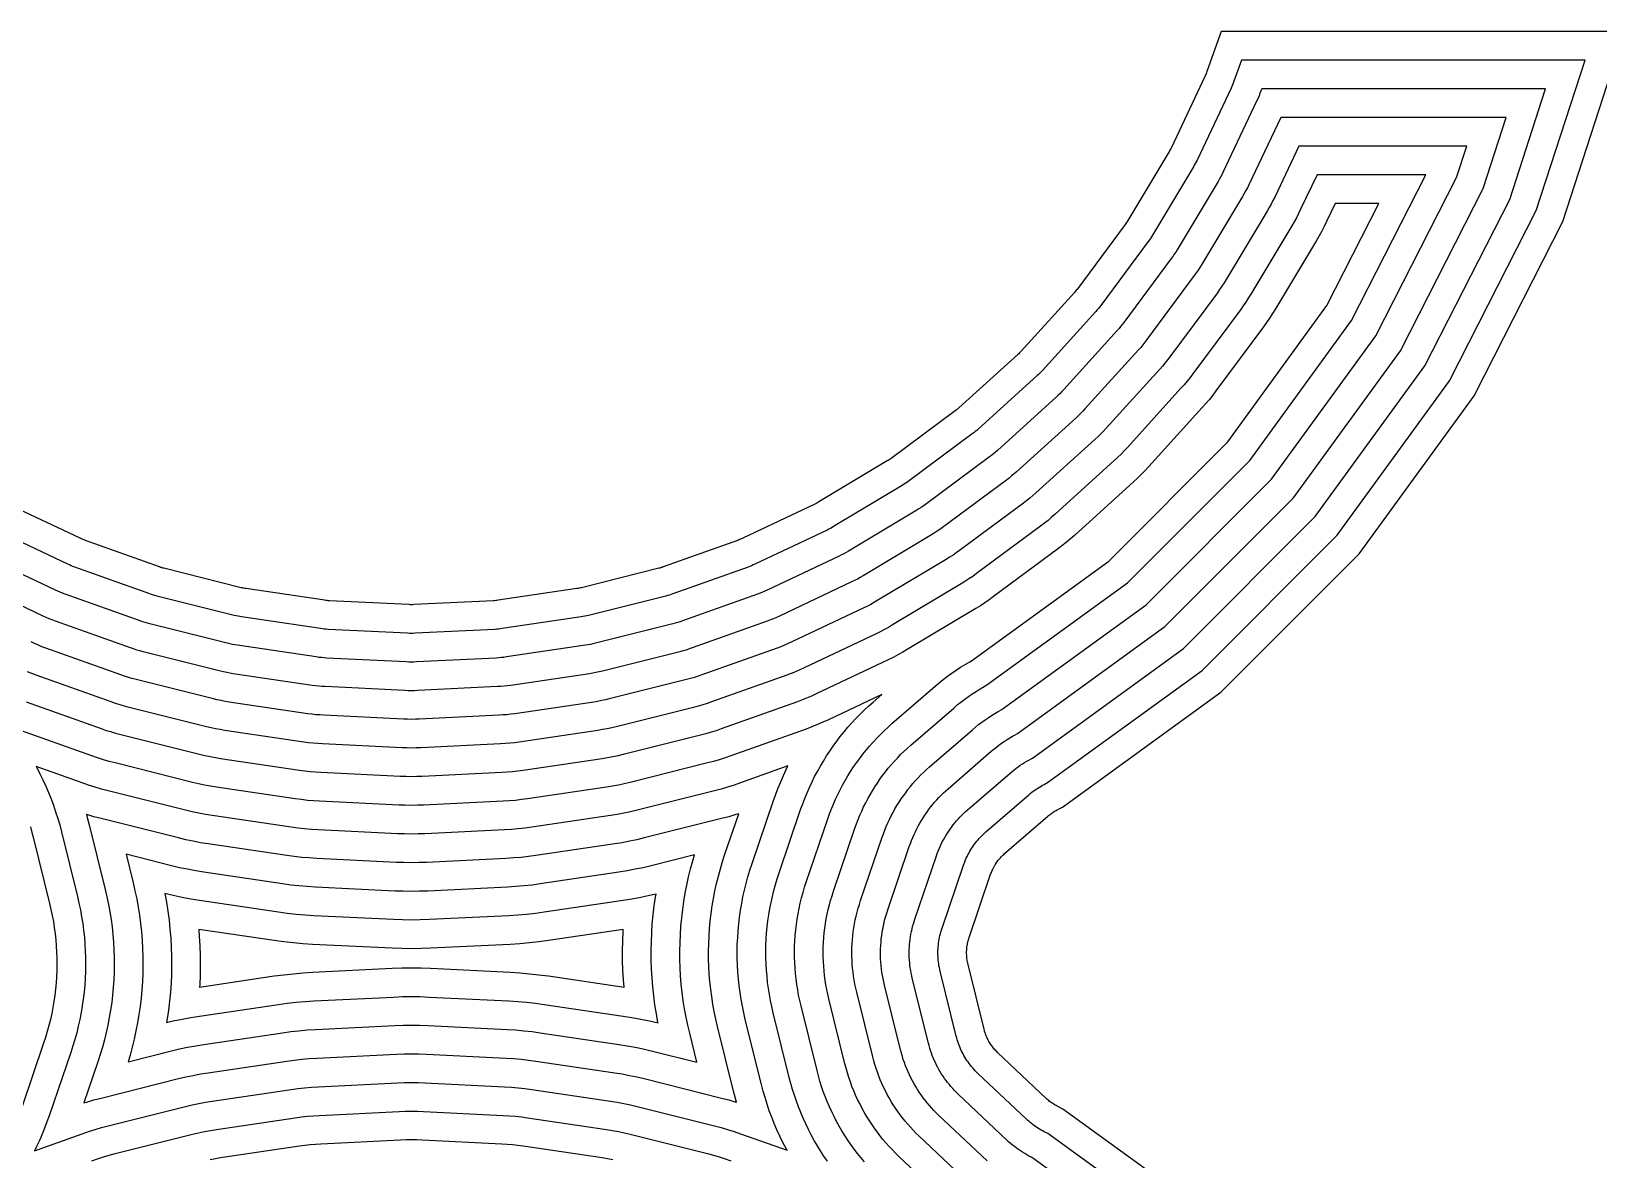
# Model space of a CAD drawing. Header units: metres. Extents: x 129.5 to 156.5, y -104.5 to -85.4.
# Drawn here: x 132.354 to 133.994, y -95.969 to -94.788 of the extents above; entities that cross this region are included whole.
import ezdxf

# ---------------------------------------------------------------- set-up
doc = ezdxf.new("R2010")
doc.units = ezdxf.units.M

msp = doc.modelspace()

# ---------------------------------------------------------------- linework, layer by layer
for points in [[(134.0207, -94.788), (133.5994, -94.788), (133.5844, -94.8301), (133.5839, -94.8313), (133.5835, -94.8324), (133.583, -94.8335), (133.5825, -94.8347), (133.5468, -94.9101), (133.5463, -94.9112), (133.5457, -94.9123), (133.5451, -94.9133), (133.5445, -94.9144), (133.5016, -94.9859), (133.501, -94.987), (133.5003, -94.988), (133.4996, -94.989), (133.4989, -94.99), (133.4492, -95.057), (133.4485, -95.058), (133.4477, -95.059), (133.4469, -95.0599), (133.4461, -95.0608), (133.3901, -95.1226), (133.3893, -95.1235), (133.3884, -95.1244), (133.3875, -95.1253), (133.3866, -95.1261), (133.3248, -95.1821), (133.3239, -95.1829), (133.323, -95.1837), (133.322, -95.1845), (133.321, -95.1852), (133.254, -95.2349), (133.253, -95.2356), (133.252, -95.2363), (133.251, -95.237), (133.2499, -95.2376), (133.1784, -95.2805), (133.1773, -95.2811), (133.1763, -95.2817), (133.1752, -95.2823), (133.1741, -95.2828), (133.0987, -95.3185), (133.0975, -95.319), (133.0964, -95.3195), (133.0953, -95.3199), (133.0941, -95.3204), (133.0156, -95.3485), (133.0144, -95.3489), (133.0133, -95.3492), (133.0121, -95.3496), (133.0109, -95.3499), (132.93, -95.3702), (132.9288, -95.3705), (132.9276, -95.3707), (132.9264, -95.3709), (132.9252, -95.3711), (132.8427, -95.3834), (132.8414, -95.3835), (132.8402, -95.3837), (132.839, -95.3838), (132.8378, -95.3838), (132.7545, -95.3879), (132.7532, -95.388), (132.752, -95.388), (132.7508, -95.388), (132.7495, -95.3879), (132.6662, -95.3838), (132.665, -95.3838), (132.6638, -95.3837), (132.6626, -95.3835), (132.6613, -95.3834), (132.5788, -95.3711), (132.5776, -95.3709), (132.5764, -95.3707), (132.5752, -95.3705), (132.574, -95.3702), (132.4931, -95.3499), (132.4919, -95.3496), (132.4907, -95.3492), (132.4896, -95.3489), (132.4884, -95.3485), (132.4099, -95.3204), (132.4087, -95.3199), (132.4076, -95.3195), (132.4065, -95.319), (132.4053, -95.3185), (132.3299, -95.2828)], [(133.5992, -96.036), (133.4336, -95.9157), (133.4278, -95.9128), (133.4268, -95.9122), (133.4257, -95.9116), (133.4247, -95.911), (133.4237, -95.9104), (133.4227, -95.9097), (133.4217, -95.9091), (133.4207, -95.9084), (133.4198, -95.9077), (133.4189, -95.9069), (133.4179, -95.9061), (133.417, -95.9054), (133.4162, -95.9046), (133.3654, -95.8566), (133.3645, -95.8557), (133.3636, -95.8548), (133.3628, -95.8539), (133.3619, -95.853), (133.3611, -95.852), (133.3604, -95.8511), (133.3596, -95.8501), (133.3589, -95.8491), (133.3582, -95.8481), (133.3575, -95.847), (133.3568, -95.846), (133.3562, -95.8449), (133.3556, -95.8438), (133.355, -95.8427), (133.3545, -95.8416), (133.354, -95.8405), (133.3535, -95.8393), (133.353, -95.8382), (133.3526, -95.837), (133.3522, -95.8358), (133.3518, -95.8346), (133.3515, -95.8335), (133.3512, -95.8322), (133.3344, -95.7644), (133.3341, -95.7632), (133.3338, -95.762), (133.3336, -95.7608), (133.3334, -95.7596), (133.3333, -95.7583), (133.3331, -95.7571), (133.333, -95.7559), (133.333, -95.7546), (133.3329, -95.7534), (133.3329, -95.7521), (133.3329, -95.7509), (133.333, -95.7496), (133.3331, -95.7484), (133.3332, -95.7472), (133.3333, -95.7459), (133.3335, -95.7447), (133.3337, -95.7435), (133.334, -95.7423), (133.3342, -95.7411), (133.3345, -95.7398), (133.3348, -95.7387), (133.3352, -95.7375), (133.3356, -95.7363), (133.3581, -95.6701), (133.3585, -95.669), (133.359, -95.6679), (133.3594, -95.6668), (133.3599, -95.6657), (133.3604, -95.6646), (133.3609, -95.6635), (133.3615, -95.6625), (133.3621, -95.6614), (133.3627, -95.6604), (133.3633, -95.6594), (133.364, -95.6583), (133.3647, -95.6574), (133.3654, -95.6564), (133.3661, -95.6554), (133.3668, -95.6545), (133.3676, -95.6536), (133.3684, -95.6527), (133.3692, -95.6518), (133.3701, -95.6509), (133.3709, -95.6501), (133.3718, -95.6493), (133.3727, -95.6485), (133.4178, -95.6094), (133.4187, -95.6087), (133.4196, -95.6079), (133.4206, -95.6072), (133.4216, -95.6064), (133.4226, -95.6058), (133.4236, -95.6051), (133.4246, -95.6045), (133.4257, -95.6038), (133.4267, -95.6032), (133.4278, -95.6027), (133.4334, -95.5999), (133.5989, -95.4796), (133.7436, -95.3349), (133.8639, -95.1694), (133.9568, -94.987), (134.02, -94.7924)], [(133.5797, -96.0589), (133.4179, -95.9414), (133.4142, -95.9395), (133.4125, -95.9386), (133.4108, -95.9377), (133.4092, -95.9367), (133.4076, -95.9357), (133.406, -95.9347), (133.4044, -95.9336), (133.4029, -95.9325), (133.4014, -95.9313), (133.3999, -95.9301), (133.3984, -95.9289), (133.397, -95.9277), (133.3956, -95.9264), (133.3448, -95.8784), (133.3434, -95.877), (133.342, -95.8756), (133.3406, -95.8741), (133.3393, -95.8727), (133.338, -95.8711), (133.3368, -95.8696), (133.3355, -95.868), (133.3344, -95.8664), (133.3333, -95.8648), (133.3322, -95.8631), (133.3311, -95.8614), (133.3301, -95.8597), (133.3292, -95.858), (133.3282, -95.8562), (133.3274, -95.8544), (133.3265, -95.8526), (133.3258, -95.8508), (133.325, -95.8489), (133.3243, -95.8471), (133.3237, -95.8452), (133.3231, -95.8433), (133.3226, -95.8414), (133.3221, -95.8395), (133.3053, -95.7716), (133.3048, -95.7697), (133.3044, -95.7678), (133.304, -95.7658), (133.3037, -95.7638), (133.3035, -95.7619), (133.3033, -95.7599), (133.3031, -95.7579), (133.303, -95.7559), (133.3029, -95.7539), (133.3029, -95.752), (133.3029, -95.75), (133.303, -95.748), (133.3032, -95.746), (133.3034, -95.744), (133.3036, -95.7421), (133.3039, -95.7401), (133.3042, -95.7381), (133.3046, -95.7362), (133.305, -95.7342), (133.3055, -95.7323), (133.306, -95.7304), (133.3066, -95.7285), (133.3072, -95.7266), (133.3297, -95.6605), (133.3304, -95.6587), (133.3311, -95.6569), (133.3318, -95.6551), (133.3325, -95.6533), (133.3334, -95.6516), (133.3342, -95.6499), (133.3351, -95.6482), (133.336, -95.6465), (133.337, -95.6448), (133.338, -95.6432), (133.3391, -95.6416), (133.3402, -95.64), (133.3413, -95.6385), (133.3425, -95.6369), (133.3437, -95.6354), (133.3449, -95.634), (133.3462, -95.6325), (133.3475, -95.6311), (133.3488, -95.6297), (133.3502, -95.6284), (133.3516, -95.6271), (133.3531, -95.6258), (133.3981, -95.5868), (133.3996, -95.5855), (133.4011, -95.5843), (133.4027, -95.5831), (133.4042, -95.582), (133.4058, -95.5809), (133.4074, -95.5798), (133.4091, -95.5788), (133.4108, -95.5778), (133.4125, -95.5769), (133.4142, -95.576), (133.4176, -95.5742), (133.5793, -95.4567), (133.7207, -95.3153), (133.8382, -95.1536), (133.929, -94.9755), (133.9801, -94.818), (133.6206, -94.818), (133.6126, -94.8402), (133.6119, -94.8421), (133.6112, -94.8439), (133.6104, -94.8457), (133.6096, -94.8475), (133.574, -94.9229), (133.5731, -94.9247), (133.5722, -94.9264), (133.5712, -94.9281), (133.5703, -94.9298), (133.5274, -95.0014), (133.5263, -95.003), (133.5253, -95.0047), (133.5242, -95.0063), (133.523, -95.0079), (133.4733, -95.0749), (133.4721, -95.0765), (133.4709, -95.078), (133.4696, -95.0795), (133.4683, -95.081), (133.4123, -95.1428), (133.411, -95.1442), (133.4096, -95.1456), (133.4082, -95.147), (133.4068, -95.1483), (133.345, -95.2043), (133.3435, -95.2056), (133.342, -95.2069), (133.3405, -95.2081), (133.3389, -95.2093), (133.2719, -95.259), (133.2703, -95.2602), (133.2687, -95.2613), (133.267, -95.2623), (133.2654, -95.2634), (133.1938, -95.3063), (133.1921, -95.3072), (133.1904, -95.3082), (133.1887, -95.3091), (133.1869, -95.31), (133.1115, -95.3456), (133.1097, -95.3464), (133.1079, -95.3472), (133.1061, -95.3479), (133.1042, -95.3486), (133.0257, -95.3767), (133.0238, -95.3774), (133.022, -95.378), (133.0201, -95.3785), (133.0182, -95.379), (132.9373, -95.3993), (132.9354, -95.3997), (132.9334, -95.4001), (132.9315, -95.4005), (132.9296, -95.4008), (132.8471, -95.413), (132.8451, -95.4133), (132.8432, -95.4135), (132.8412, -95.4137), (132.8392, -95.4138), (132.7559, -95.4179), (132.754, -95.418), (132.752, -95.418), (132.75, -95.418), (132.7481, -95.4179), (132.6648, -95.4138), (132.6628, -95.4137), (132.6608, -95.4135), (132.6589, -95.4133), (132.6569, -95.413), (132.5744, -95.4008), (132.5725, -95.4005), (132.5706, -95.4001), (132.5686, -95.3997), (132.5667, -95.3993), (132.4858, -95.379), (132.4839, -95.3785), (132.482, -95.378), (132.4802, -95.3774), (132.4783, -95.3767), (132.3998, -95.3486), (132.3979, -95.3479), (132.3961, -95.3472), (132.3943, -95.3464), (132.3925, -95.3456), (132.3171, -95.31)], [(133.5601, -96.0818), (133.4022, -95.967), (133.4006, -95.9662), (133.3982, -95.965), (133.396, -95.9637), (133.3937, -95.9624), (133.3915, -95.961), (133.3893, -95.9596), (133.3871, -95.9581), (133.385, -95.9566), (133.3829, -95.955), (133.3809, -95.9534), (133.3789, -95.9517), (133.3769, -95.95), (133.375, -95.9482), (133.3242, -95.9002), (133.3222, -95.8983), (133.3203, -95.8964), (133.3184, -95.8944), (133.3166, -95.8923), (133.3149, -95.8902), (133.3131, -95.8881), (133.3115, -95.8859), (133.3099, -95.8837), (133.3083, -95.8815), (133.3068, -95.8792), (133.3054, -95.8769), (133.304, -95.8745), (133.3027, -95.8721), (133.3014, -95.8697), (133.3003, -95.8672), (133.2991, -95.8647), (133.298, -95.8622), (133.297, -95.8597), (133.2961, -95.8571), (133.2952, -95.8545), (133.2944, -95.8519), (133.2936, -95.8493), (133.2929, -95.8467), (133.2761, -95.7789), (133.2755, -95.7762), (133.275, -95.7735), (133.2745, -95.7708), (133.274, -95.7681), (133.2737, -95.7654), (133.2734, -95.7627), (133.2732, -95.76), (133.273, -95.7573), (133.2729, -95.7545), (133.2729, -95.7518), (133.273, -95.7491), (133.2731, -95.7463), (133.2733, -95.7436), (133.2735, -95.7409), (133.2738, -95.7382), (133.2742, -95.7355), (133.2747, -95.7328), (133.2752, -95.7301), (133.2758, -95.7274), (133.2764, -95.7248), (133.2772, -95.7221), (133.2779, -95.7195), (133.2788, -95.7169), (133.3013, -95.6508), (133.3022, -95.6483), (133.3032, -95.6458), (133.3042, -95.6434), (133.3052, -95.641), (133.3063, -95.6386), (133.3075, -95.6362), (133.3087, -95.6339), (133.31, -95.6316), (133.3114, -95.6293), (133.3128, -95.627), (133.3142, -95.6248), (133.3157, -95.6227), (133.3173, -95.6205), (133.3189, -95.6184), (133.3205, -95.6164), (133.3222, -95.6143), (133.324, -95.6124), (133.3258, -95.6104), (133.3276, -95.6085), (133.3295, -95.6067), (133.3314, -95.6049), (133.3334, -95.6031), (133.3785, -95.5641), (133.3805, -95.5624), (133.3826, -95.5607), (133.3847, -95.5591), (133.3869, -95.5575), (133.3891, -95.556), (133.3913, -95.5545), (133.3936, -95.5531), (133.3959, -95.5518), (133.3982, -95.5505), (133.4006, -95.5492), (133.4019, -95.5485), (133.5598, -95.4338), (133.6978, -95.2958), (133.8125, -95.1379), (133.9012, -94.964), (133.9388, -94.848), (133.6417, -94.848), (133.6409, -94.8503), (133.6399, -94.8529), (133.6389, -94.8554), (133.6379, -94.8579), (133.6367, -94.8603), (133.6011, -94.9357), (133.5999, -94.9381), (133.5986, -94.9405), (133.5973, -94.9429), (133.596, -94.9452), (133.5531, -95.0168), (133.5517, -95.0191), (133.5502, -95.0213), (133.5487, -95.0236), (133.5471, -95.0258), (133.4974, -95.0928), (133.4958, -95.0949), (133.4941, -95.097), (133.4924, -95.0991), (133.4906, -95.1011), (133.4345, -95.1629), (133.4327, -95.1649), (133.4308, -95.1668), (133.4289, -95.1687), (133.4269, -95.1705), (133.3651, -95.2266), (133.3631, -95.2284), (133.361, -95.2301), (133.3589, -95.2318), (133.3568, -95.2334), (133.2898, -95.2831), (133.2876, -95.2847), (133.2853, -95.2862), (133.2831, -95.2877), (133.2808, -95.2891), (133.2092, -95.332), (133.2069, -95.3333), (133.2045, -95.3346), (133.2021, -95.3359), (133.1997, -95.3371), (133.1243, -95.3727), (133.1219, -95.3739), (133.1194, -95.3749), (133.1169, -95.3759), (133.1143, -95.3769), (133.0358, -95.405), (133.0332, -95.4058), (133.0307, -95.4067), (133.0281, -95.4074), (133.0255, -95.4081), (132.9446, -95.4284), (132.9419, -95.429), (132.9393, -95.4296), (132.9366, -95.43), (132.934, -95.4305), (132.8515, -95.4427), (132.8488, -95.4431), (132.8461, -95.4434), (132.8434, -95.4436), (132.8407, -95.4438), (132.7574, -95.4479), (132.7547, -95.448), (132.752, -95.448), (132.7493, -95.448), (132.7466, -95.4479), (132.6633, -95.4438), (132.6606, -95.4436), (132.6579, -95.4434), (132.6552, -95.4431), (132.6525, -95.4427), (132.57, -95.4305), (132.5674, -95.43), (132.5647, -95.4296), (132.5621, -95.429), (132.5594, -95.4284), (132.4785, -95.4081), (132.4759, -95.4074), (132.4733, -95.4067), (132.4708, -95.4058), (132.4682, -95.405), (132.3897, -95.3769), (132.3871, -95.3759), (132.3846, -95.3749), (132.3821, -95.3739), (132.3797, -95.3727), (132.3043, -95.3371)], [(133.3544, -95.97), (133.3036, -95.922), (133.3011, -95.9196), (133.2986, -95.9171), (133.2963, -95.9146), (133.294, -95.912), (133.2917, -95.9093), (133.2895, -95.9066), (133.2874, -95.9039), (133.2854, -95.901), (133.2834, -95.8982), (133.2815, -95.8953), (133.2797, -95.8923), (133.2779, -95.8893), (133.2763, -95.8863), (133.2747, -95.8832), (133.2731, -95.88), (133.2717, -95.8769), (133.2703, -95.8737), (133.269, -95.8705), (133.2678, -95.8672), (133.2667, -95.8639), (133.2657, -95.8606), (133.2647, -95.8572), (133.2638, -95.8539), (133.247, -95.7861), (133.2462, -95.7827), (133.2455, -95.7793), (133.2449, -95.7759), (133.2443, -95.7724), (133.2439, -95.769), (133.2435, -95.7655), (133.2432, -95.762), (133.243, -95.7586), (133.2429, -95.7551), (133.2429, -95.7516), (133.243, -95.7482), (133.2431, -95.7447), (133.2434, -95.7412), (133.2437, -95.7377), (133.2441, -95.7343), (133.2446, -95.7309), (133.2452, -95.7274), (133.2458, -95.724), (133.2466, -95.7206), (133.2474, -95.7172), (133.2483, -95.7139), (133.2493, -95.7106), (133.2504, -95.7073), (133.2729, -95.6411), (133.2741, -95.6379), (133.2753, -95.6348), (133.2765, -95.6317), (133.2779, -95.6286), (133.2793, -95.6256), (133.2808, -95.6226), (133.2824, -95.6196), (133.284, -95.6166), (133.2857, -95.6137), (133.2875, -95.6109), (133.2893, -95.6081), (133.2912, -95.6053), (133.2932, -95.6026), (133.2953, -95.5999), (133.2974, -95.5973), (133.2995, -95.5947), (133.3018, -95.5922), (133.304, -95.5897), (133.3064, -95.5873), (133.3088, -95.585), (133.3113, -95.5827), (133.3138, -95.5805), (133.3588, -95.5414), (133.3614, -95.5392), (133.3641, -95.5371), (133.3668, -95.535), (133.3695, -95.533), (133.3723, -95.5311), (133.3752, -95.5292), (133.378, -95.5274), (133.381, -95.5257), (133.3839, -95.5241), (133.3861, -95.5229), (133.5403, -95.4109), (133.6749, -95.2763), (133.7869, -95.1222), (133.8734, -94.9525), (133.8976, -94.878), (133.6616, -94.878), (133.6282, -94.9485), (133.6267, -94.9516), (133.6251, -94.9547), (133.6234, -94.9577), (133.6217, -94.9607), (133.5788, -95.0322), (133.577, -95.0351), (133.5752, -95.038), (133.5732, -95.0408), (133.5712, -95.0436), (133.5215, -95.1106), (133.5194, -95.1134), (133.5173, -95.116), (133.5151, -95.1187), (133.5128, -95.1213), (133.4568, -95.1831), (133.4544, -95.1856), (133.452, -95.188), (133.4496, -95.1904), (133.4471, -95.1928), (133.3853, -95.2488), (133.3827, -95.2511), (133.38, -95.2533), (133.3774, -95.2554), (133.3746, -95.2575), (133.3076, -95.3072), (133.3048, -95.3092), (133.302, -95.3112), (133.2991, -95.313), (133.2962, -95.3148), (133.2247, -95.3577), (133.2217, -95.3594), (133.2187, -95.3611), (133.2156, -95.3627), (133.2125, -95.3642), (133.1371, -95.3999), (133.134, -95.4013), (133.1309, -95.4026), (133.1277, -95.4039), (133.1244, -95.4051), (133.0459, -95.4332), (133.0427, -95.4343), (133.0394, -95.4354), (133.0361, -95.4363), (133.0328, -95.4372), (132.9518, -95.4575), (132.9485, -95.4583), (132.9451, -95.459), (132.9418, -95.4596), (132.9384, -95.4602), (132.8559, -95.4724), (132.8525, -95.4729), (132.849, -95.4732), (132.8456, -95.4735), (132.8422, -95.4737), (132.7589, -95.4778), (132.7554, -95.478), (132.752, -95.478), (132.7486, -95.478), (132.7451, -95.4778), (132.6618, -95.4737), (132.6584, -95.4735), (132.655, -95.4732), (132.6515, -95.4729), (132.6481, -95.4724), (132.5656, -95.4602), (132.5622, -95.4596), (132.5589, -95.459), (132.5555, -95.4583), (132.5522, -95.4575), (132.4712, -95.4372), (132.4679, -95.4363), (132.4646, -95.4354), (132.4613, -95.4343), (132.4581, -95.4332), (132.3796, -95.4051), (132.3763, -95.4039), (132.3731, -95.4026), (132.37, -95.4013), (132.3669, -95.3999), (132.2915, -95.3642)], [(133.3338, -95.9918), (133.283, -95.9438), (133.2799, -95.9409), (133.277, -95.9379), (133.2741, -95.9348), (133.2713, -95.9316), (133.2686, -95.9284), (133.2659, -95.9251), (133.2634, -95.9218), (133.2609, -95.9184), (133.2585, -95.9149), (133.2562, -95.9113), (133.254, -95.9077), (133.2518, -95.9041), (133.2498, -95.9004), (133.2479, -95.8967), (133.246, -95.8929), (133.2442, -95.889), (133.2426, -95.8851), (133.241, -95.8812), (133.2396, -95.8773), (133.2382, -95.8733), (133.2369, -95.8692), (133.2358, -95.8652), (133.2347, -95.8611), (133.2179, -95.7933), (133.2169, -95.7892), (133.2161, -95.785), (133.2153, -95.7809), (133.2147, -95.7767), (133.2141, -95.7725), (133.2137, -95.7683), (133.2133, -95.7641), (133.2131, -95.7599), (133.2129, -95.7557), (133.2129, -95.7515), (133.213, -95.7472), (133.2132, -95.743), (133.2135, -95.7388), (133.2138, -95.7346), (133.2143, -95.7304), (133.2149, -95.7262), (133.2156, -95.7221), (133.2164, -95.7179), (133.2174, -95.7138), (133.2184, -95.7097), (133.2195, -95.7056), (133.2207, -95.7016), (133.222, -95.6976), (133.2445, -95.6314), (133.2459, -95.6276), (133.2474, -95.6238), (133.2489, -95.62), (133.2505, -95.6163), (133.2523, -95.6126), (133.2541, -95.6089), (133.256, -95.6053), (133.258, -95.6017), (133.26, -95.5982), (133.2622, -95.5947), (133.2644, -95.5913), (133.2668, -95.588), (133.2692, -95.5847), (133.2716, -95.5814), (133.2742, -95.5782), (133.2768, -95.5751), (133.2795, -95.5721), (133.2823, -95.5691), (133.2852, -95.5661), (133.2881, -95.5633), (133.2911, -95.5605), (133.2941, -95.5578), (133.3392, -95.5188), (133.3423, -95.5161), (133.3455, -95.5135), (133.3488, -95.511), (133.3522, -95.5086), (133.3556, -95.5062), (133.359, -95.504), (133.3625, -95.5018), (133.3661, -95.4997), (133.3697, -95.4977), (133.3702, -95.4974), (133.5207, -95.3881), (133.6521, -95.2567), (133.7612, -95.1065), (133.8456, -94.941), (133.8563, -94.908), (133.6806, -94.908), (133.6553, -94.9614), (133.6535, -94.9651), (133.6516, -94.9688), (133.6495, -94.9725), (133.6474, -94.9761), (133.6046, -95.0476), (133.6024, -95.0512), (133.6001, -95.0547), (133.5977, -95.0581), (133.5953, -95.0615), (133.5456, -95.1285), (133.5431, -95.1318), (133.5405, -95.1351), (133.5378, -95.1383), (133.535, -95.1414), (133.479, -95.2032), (133.4762, -95.2063), (133.4732, -95.2092), (133.4703, -95.2122), (133.4672, -95.215), (133.4054, -95.271), (133.4023, -95.2738), (133.3991, -95.2765), (133.3958, -95.2791), (133.3925, -95.2816), (133.3255, -95.3313), (133.3221, -95.3337), (133.3187, -95.3361), (133.3152, -95.3384), (133.3116, -95.3406), (133.2401, -95.3834), (133.2365, -95.3855), (133.2328, -95.3876), (133.2291, -95.3895), (133.2254, -95.3913), (133.15, -95.427), (133.1462, -95.4287), (133.1423, -95.4304), (133.1385, -95.4319), (133.1346, -95.4334), (133.056, -95.4615), (133.0521, -95.4628), (133.0481, -95.4641), (133.0441, -95.4652), (133.04, -95.4663), (132.9591, -95.4866), (132.9551, -95.4875), (132.951, -95.4884), (132.9469, -95.4892), (132.9428, -95.4898), (132.8603, -95.5021), (132.8561, -95.5026), (132.852, -95.5031), (132.8478, -95.5034), (132.8437, -95.5037), (132.7603, -95.5078), (132.7562, -95.5079), (132.752, -95.508), (132.7478, -95.5079), (132.7437, -95.5078), (132.6603, -95.5037), (132.6562, -95.5034), (132.652, -95.5031), (132.6479, -95.5026), (132.6437, -95.5021), (132.5612, -95.4898), (132.5571, -95.4892), (132.553, -95.4884), (132.5489, -95.4875), (132.5449, -95.4866), (132.464, -95.4663), (132.4599, -95.4652), (132.4559, -95.4641), (132.4519, -95.4628), (132.448, -95.4615), (132.3694, -95.4334), (132.3655, -95.4319), (132.3617, -95.4304), (132.3578, -95.4287), (132.354, -95.427)], [(133.3132, -96.0136), (133.2624, -95.9656), (133.2588, -95.9622), (133.2553, -95.9586), (133.2519, -95.955), (133.2486, -95.9513), (133.2454, -95.9475), (133.2423, -95.9436), (133.2393, -95.9397), (133.2364, -95.9357), (133.2336, -95.9316), (133.2309, -95.9274), (133.2282, -95.9232), (133.2257, -95.9189), (133.2233, -95.9146), (133.2211, -95.9101), (133.2189, -95.9057), (133.2168, -95.9012), (133.2149, -95.8966), (133.213, -95.892), (133.2113, -95.8873), (133.2097, -95.8826), (133.2082, -95.8779), (133.2068, -95.8731), (133.2056, -95.8683), (133.1888, -95.8005), (133.1876, -95.7956), (133.1866, -95.7908), (133.1857, -95.7859), (133.185, -95.781), (133.1843, -95.7761), (133.1838, -95.7711), (133.1834, -95.7662), (133.1831, -95.7612), (133.1829, -95.7563), (133.1829, -95.7513), (133.183, -95.7463), (133.1832, -95.7414), (133.1836, -95.7364), (133.184, -95.7315), (133.1846, -95.7265), (133.1853, -95.7216), (133.1861, -95.7167), (133.1871, -95.7118), (133.1881, -95.707), (133.1893, -95.7022), (133.1906, -95.6974), (133.1921, -95.6926), (133.1936, -95.6879), (133.2161, -95.6218), (133.2177, -95.6172), (133.2195, -95.6127), (133.2213, -95.6083), (133.2232, -95.6039), (133.2252, -95.5995), (133.2274, -95.5952), (133.2296, -95.591), (133.2319, -95.5868), (133.2344, -95.5827), (133.2369, -95.5786), (133.2396, -95.5746), (133.2423, -95.5706), (133.2451, -95.5667), (133.248, -95.5629), (133.251, -95.5592), (133.2541, -95.5555), (133.2573, -95.5519), (133.2606, -95.5484), (133.2639, -95.5449), (133.2674, -95.5416), (133.2709, -95.5383), (133.2745, -95.5351), (133.3195, -95.4961), (133.3232, -95.4929), (133.327, -95.4899), (133.3309, -95.487), (133.3348, -95.4841), (133.3388, -95.4813), (133.3429, -95.4787), (133.347, -95.4761), (133.3512, -95.4736), (133.3542, -95.472), (133.5012, -95.3652), (133.6292, -95.2372), (133.7356, -95.0907), (133.8134, -94.938), (133.6996, -94.938), (133.6824, -94.9742), (133.6803, -94.9786), (133.678, -94.983), (133.6757, -94.9873), (133.6732, -94.9915), (133.6303, -95.0631), (133.6277, -95.0672), (133.625, -95.0713), (133.6223, -95.0754), (133.6194, -95.0794), (133.5697, -95.1464), (133.5667, -95.1503), (133.5637, -95.1541), (133.5605, -95.1579), (133.5572, -95.1615), (133.5012, -95.2234), (133.4979, -95.2269), (133.4945, -95.2305), (133.4909, -95.2339), (133.4874, -95.2372), (133.4255, -95.2932), (133.4219, -95.2965), (133.4181, -95.2997), (133.4143, -95.3027), (133.4104, -95.3057), (133.3434, -95.3554), (133.3394, -95.3583), (133.3353, -95.361), (133.3312, -95.3637), (133.3271, -95.3663), (133.2555, -95.4092), (133.2513, -95.4117), (133.247, -95.414), (133.2426, -95.4163), (133.2382, -95.4184), (133.1628, -95.4541), (133.1583, -95.4561), (133.1538, -95.4581), (133.1493, -95.4599), (133.1447, -95.4616), (133.0661, -95.4897), (133.0615, -95.4913), (133.0568, -95.4928), (133.0521, -95.4942), (133.0473, -95.4954), (132.9664, -95.5157), (132.9616, -95.5168), (132.9568, -95.5178), (132.952, -95.5187), (132.9472, -95.5195), (132.8647, -95.5317), (132.8598, -95.5324), (132.8549, -95.5329), (132.85, -95.5334), (132.8451, -95.5337), (132.7618, -95.5378), (132.7569, -95.5379), (132.752, -95.538), (132.7471, -95.5379), (132.7422, -95.5378), (132.6589, -95.5337), (132.654, -95.5334), (132.6491, -95.5329), (132.6442, -95.5324), (132.6393, -95.5317), (132.5568, -95.5195), (132.552, -95.5187), (132.5472, -95.5178), (132.5424, -95.5168), (132.5376, -95.5157), (132.4567, -95.4954), (132.4519, -95.4942), (132.4472, -95.4928), (132.4425, -95.4913), (132.4379, -95.4897), (132.3593, -95.4616), (132.3547, -95.4599), (132.3502, -95.4581)], [(133.226, -95.971), (133.2223, -95.9666), (133.2187, -95.9621), (133.2152, -95.9576), (133.2119, -95.953), (133.2086, -95.9483), (133.2055, -95.9435), (133.2025, -95.9386), (133.1996, -95.9337), (133.1969, -95.9287), (133.1943, -95.9236), (133.1918, -95.9185), (133.1894, -95.9133), (133.1871, -95.908), (133.185, -95.9027), (133.183, -95.8974), (133.1812, -95.892), (133.1795, -95.8865), (133.1779, -95.881), (133.1765, -95.8755), (133.1597, -95.8077), (133.1584, -95.8021), (133.1572, -95.7965), (133.1562, -95.7909), (133.1553, -95.7853), (133.1545, -95.7796), (133.1539, -95.7739), (133.1535, -95.7682), (133.1531, -95.7625), (133.153, -95.7568), (133.1529, -95.7511), (133.153, -95.7454), (133.1533, -95.7397), (133.1536, -95.734), (133.1542, -95.7283), (133.1548, -95.7226), (133.1557, -95.717), (133.1566, -95.7114), (133.1577, -95.7058), (133.1589, -95.7002), (133.1603, -95.6946), (133.1618, -95.6891), (133.1634, -95.6836), (133.1652, -95.6782), (133.1877, -95.6121), (133.1896, -95.6069), (133.1916, -95.6017), (133.1936, -95.5966), (133.1959, -95.5915), (133.1982, -95.5865), (133.2007, -95.5816), (133.2032, -95.5767), (133.2059, -95.5719), (133.2087, -95.5671), (133.2116, -95.5624), (133.2147, -95.5578), (133.2178, -95.5533), (133.2211, -95.5488), (133.2244, -95.5444), (133.2279, -95.5401), (133.2314, -95.5359), (133.2351, -95.5317), (133.2389, -95.5277), (133.2427, -95.5237), (133.2467, -95.5199), (133.2507, -95.5161), (133.2548, -95.5124), (133.2999, -95.4734), (133.3042, -95.4698), (133.3085, -95.4663), (133.3129, -95.4629), (133.3175, -95.4596), (133.322, -95.4565), (133.3267, -95.4534), (133.3315, -95.4504), (133.3363, -95.4476), (133.338, -95.4467), (133.4816, -95.3423), (133.6063, -95.2176), (133.7099, -95.075), (133.7644, -94.968), (133.7185, -94.968), (133.7096, -94.987), (133.7071, -94.9921), (133.7045, -94.9971), (133.7018, -95.0021), (133.6989, -95.0069), (133.656, -95.0785), (133.6531, -95.0833), (133.65, -95.088), (133.6468, -95.0927), (133.6435, -95.0972), (133.5938, -95.1642), (133.5904, -95.1687), (133.5869, -95.1731), (133.5832, -95.1775), (133.5795, -95.1817), (133.5235, -95.2435), (133.5196, -95.2476), (133.5157, -95.2517), (133.5116, -95.2556), (133.5075, -95.2595), (133.4457, -95.3155), (133.4415, -95.3192), (133.4371, -95.3229), (133.4327, -95.3264), (133.4282, -95.3298), (133.3612, -95.3795), (133.3567, -95.3828), (133.352, -95.386), (133.3473, -95.3891), (133.3425, -95.392), (133.2709, -95.4349), (133.2661, -95.4378), (133.2611, -95.4405), (133.2561, -95.4431), (133.251, -95.4456), (133.1756, -95.4812), (133.1705, -95.4836), (133.1653, -95.4858), (133.1601, -95.4879), (133.1548, -95.4899), (133.0762, -95.518), (133.0709, -95.5198), (133.0655, -95.5215), (133.0601, -95.5231), (133.0546, -95.5245), (132.9737, -95.5448), (132.9682, -95.5461), (132.9627, -95.5472), (132.9571, -95.5483), (132.9516, -95.5492), (132.8691, -95.5614), (132.8635, -95.5622), (132.8579, -95.5628), (132.8522, -95.5633), (132.8466, -95.5636), (132.7633, -95.5677), (132.7576, -95.5679), (132.752, -95.568), (132.7464, -95.5679), (132.7407, -95.5677), (132.6574, -95.5636), (132.6518, -95.5633), (132.6461, -95.5628), (132.6405, -95.5622), (132.6349, -95.5614), (132.5524, -95.5492), (132.5469, -95.5483), (132.5413, -95.5472), (132.5358, -95.5461), (132.5303, -95.5448), (132.4494, -95.5245), (132.4439, -95.5231), (132.4385, -95.5215), (132.4331, -95.5198), (132.4278, -95.518), (132.3492, -95.4899)], [(133.1874, -95.9703), (133.1837, -95.965), (133.1802, -95.9596), (133.1768, -95.9541), (133.1736, -95.9485), (133.1704, -95.9428), (133.1675, -95.9371), (133.1646, -95.9313), (133.1619, -95.9254), (133.1594, -95.9195), (133.157, -95.9135), (133.1548, -95.9075), (133.1527, -95.9013), (133.1507, -95.8952), (133.149, -95.889), (133.1473, -95.8827), (133.1305, -95.8149), (133.1291, -95.8086), (133.1277, -95.8023), (133.1266, -95.7959), (133.1256, -95.7896), (133.1247, -95.7832), (133.1241, -95.7767), (133.1235, -95.7703), (133.1232, -95.7639), (133.123, -95.7574), (133.1229, -95.751), (133.123, -95.7445), (133.1233, -95.738), (133.1237, -95.7316), (133.1243, -95.7252), (133.1251, -95.7188), (133.126, -95.7124), (133.1271, -95.706), (133.1283, -95.6997), (133.1297, -95.6934), (133.1312, -95.6871), (133.1329, -95.6809), (133.1348, -95.6747), (133.1368, -95.6685), (133.1593, -95.6024), (133.1614, -95.5965), (133.1637, -95.5907), (133.166, -95.5849), (133.1685, -95.5792), (133.1712, -95.5735), (133.1739, -95.5679), (133.1768, -95.5624), (133.1799, -95.557), (133.1831, -95.5516), (133.1864, -95.5463), (133.1898, -95.5411), (133.1933, -95.5359), (133.197, -95.5309), (133.2008, -95.5259), (133.2047, -95.521), (133.2087, -95.5163), (133.2129, -95.5116), (133.2171, -95.507), (133.2215, -95.5025), (133.2259, -95.4982), (133.2305, -95.4939), (133.2352, -95.4898), (133.2442, -95.482), (133.1884, -95.5083), (133.1826, -95.511), (133.1768, -95.5135), (133.1709, -95.5159), (133.1649, -95.5181), (133.0863, -95.5462), (133.0803, -95.5483), (133.0742, -95.5502), (133.0681, -95.552), (133.0619, -95.5536), (132.981, -95.5739), (132.9748, -95.5753), (132.9686, -95.5767), (132.9623, -95.5778), (132.956, -95.5789), (132.8735, -95.5911), (132.8671, -95.592), (132.8608, -95.5927), (132.8544, -95.5932), (132.8481, -95.5936), (132.7648, -95.5977), (132.7584, -95.5979), (132.752, -95.598), (132.7456, -95.5979), (132.7392, -95.5977), (132.6559, -95.5936), (132.6496, -95.5932), (132.6432, -95.5927), (132.6369, -95.592), (132.6305, -95.5911), (132.548, -95.5789), (132.5417, -95.5778), (132.5354, -95.5767), (132.5292, -95.5753), (132.523, -95.5739), (132.4421, -95.5536), (132.4359, -95.552), (132.4298, -95.5502), (132.4237, -95.5483), (132.4177, -95.5462), (132.3391, -95.5181)], [(132.3576, -95.9594), (132.4076, -95.9416), (132.4143, -95.9392), (132.4211, -95.9371), (132.4279, -95.9351), (132.4348, -95.9333), (132.5157, -95.913), (132.5226, -95.9114), (132.5296, -95.9099), (132.5366, -95.9086), (132.5436, -95.9075), (132.6261, -95.8952), (132.6332, -95.8943), (132.6403, -95.8935), (132.6474, -95.8929), (132.6545, -95.8924), (132.7378, -95.8883), (132.7449, -95.8881), (132.752, -95.888), (132.7591, -95.8881), (132.7662, -95.8883), (132.8495, -95.8924), (132.8566, -95.8929), (132.8637, -95.8935), (132.8708, -95.8943), (132.8779, -95.8952), (132.9604, -95.9075), (132.9674, -95.9086), (132.9744, -95.9099), (132.9814, -95.9114), (132.9883, -95.913), (133.0692, -95.9333), (133.0761, -95.9351), (133.0829, -95.9371), (133.0897, -95.9392), (133.0964, -95.9416), (133.1451, -95.9589), (133.144, -95.957), (133.1407, -95.9506), (133.1375, -95.9441), (133.1345, -95.9376), (133.1317, -95.931), (133.129, -95.9243), (133.1265, -95.9175), (133.1242, -95.9107), (133.122, -95.9038), (133.12, -95.8969), (133.1182, -95.8899), (133.1014, -95.8221), (133.0998, -95.8151), (133.0983, -95.8081), (133.097, -95.801), (133.0959, -95.7939), (133.0949, -95.7867), (133.0942, -95.7796), (133.0936, -95.7724), (133.0932, -95.7652), (133.093, -95.758), (133.0929, -95.7508), (133.093, -95.7436), (133.0934, -95.7364), (133.0938, -95.7292), (133.0945, -95.722), (133.0954, -95.7149), (133.0964, -95.7078), (133.0976, -95.7007), (133.0989, -95.6936), (133.1005, -95.6866), (133.1022, -95.6796), (133.1041, -95.6726), (133.1062, -95.6657), (133.1084, -95.6589), (133.1309, -95.5927), (133.1333, -95.5862), (133.1358, -95.5797), (133.1384, -95.5732), (133.1412, -95.5668), (133.1441, -95.5605), (133.146, -95.5567), (133.0964, -95.5744), (133.0897, -95.5768), (133.0829, -95.5789), (133.0761, -95.5809), (133.0692, -95.5827), (132.9883, -95.603), (132.9814, -95.6046), (132.9744, -95.6061), (132.9674, -95.6074), (132.9604, -95.6085), (132.8779, -95.6208), (132.8708, -95.6217), (132.8637, -95.6225), (132.8566, -95.6231), (132.8495, -95.6236), (132.7662, -95.6277), (132.7591, -95.6279), (132.752, -95.628), (132.7449, -95.6279), (132.7378, -95.6277), (132.6545, -95.6236), (132.6474, -95.6231), (132.6403, -95.6225), (132.6332, -95.6217), (132.6261, -95.6208), (132.5436, -95.6085), (132.5366, -95.6074), (132.5296, -95.6061), (132.5226, -95.6046), (132.5157, -95.603), (132.4348, -95.5827), (132.4279, -95.5809), (132.4211, -95.5789), (132.4143, -95.5768), (132.4076, -95.5744), (132.3593, -95.5572), (132.36, -95.5584), (132.3633, -95.5648), (132.3665, -95.5713), (132.3695, -95.5779), (132.3723, -95.5845), (132.375, -95.5912), (132.3775, -95.5979), (132.3798, -95.6047), (132.382, -95.6116), (132.384, -95.6185), (132.3858, -95.6255), (132.4026, -95.6933), (132.4042, -95.7003), (132.4057, -95.7074), (132.407, -95.7145), (132.4081, -95.7216), (132.4091, -95.7287), (132.4098, -95.7359), (132.4104, -95.7431), (132.4108, -95.7502), (132.411, -95.7574), (132.4111, -95.7646), (132.411, -95.7718), (132.4106, -95.779), (132.4102, -95.7862), (132.4095, -95.7934), (132.4086, -95.8006), (132.4076, -95.8077), (132.4064, -95.8148), (132.4051, -95.8219), (132.4035, -95.8289), (132.4018, -95.8359), (132.3999, -95.8428), (132.3978, -95.8497), (132.3956, -95.8566), (132.373, -95.9227), (132.3707, -95.9293), (132.3682, -95.9358), (132.3656, -95.9422), (132.3628, -95.9486), (132.3599, -95.9549), (132.3576, -95.9594)], [(132.3533, -95.6203), (132.355, -95.6265), (132.3567, -95.6327), (132.3735, -95.7005), (132.3749, -95.7068), (132.3763, -95.7131), (132.3774, -95.7195), (132.3784, -95.7259), (132.3793, -95.7323), (132.3799, -95.7387), (132.3805, -95.7451), (132.3808, -95.7516), (132.381, -95.758), (132.3811, -95.7645), (132.381, -95.7709), (132.3807, -95.7774), (132.3803, -95.7838), (132.3797, -95.7903), (132.3789, -95.7967), (132.378, -95.8031), (132.3769, -95.8094), (132.3757, -95.8158), (132.3743, -95.8221), (132.3727, -95.8283), (132.371, -95.8346), (132.3692, -95.8408), (132.3672, -95.8469), (132.3447, -95.913)], [(132.4093, -95.9094), (132.4124, -95.9084), (132.4199, -95.9062), (132.4275, -95.9042), (132.5084, -95.8839), (132.5161, -95.8821), (132.5237, -95.8805), (132.5315, -95.879), (132.5392, -95.8778), (132.6217, -95.8656), (132.6295, -95.8645), (132.6373, -95.8636), (132.6451, -95.863), (132.653, -95.8625), (132.7363, -95.8584), (132.7441, -95.8581), (132.752, -95.858), (132.7599, -95.8581), (132.7677, -95.8584), (132.851, -95.8625), (132.8589, -95.863), (132.8667, -95.8636), (132.8745, -95.8645), (132.8823, -95.8656), (132.9648, -95.8778), (132.9725, -95.879), (132.9803, -95.8805), (132.9879, -95.8821), (132.9956, -95.8839), (133.0765, -95.9042), (133.0841, -95.9062), (133.0916, -95.9084), (133.0922, -95.9085), (133.0911, -95.9048), (133.0891, -95.8972), (133.0723, -95.8293), (133.0705, -95.8216), (133.0689, -95.8138), (133.0674, -95.806), (133.0662, -95.7981), (133.0652, -95.7903), (133.0643, -95.7824), (133.0637, -95.7744), (133.0632, -95.7665), (133.063, -95.7586), (133.0629, -95.7506), (133.0631, -95.7427), (133.0634, -95.7347), (133.0639, -95.7268), (133.0647, -95.7189), (133.0656, -95.711), (133.0667, -95.7031), (133.068, -95.6953), (133.0696, -95.6875), (133.0713, -95.6797), (133.0732, -95.672), (133.0753, -95.6644), (133.0775, -95.6567), (133.08, -95.6492), (133.0945, -95.6067), (133.0916, -95.6076), (133.0841, -95.6098), (133.0765, -95.6118), (132.9956, -95.6321), (132.9879, -95.6339), (132.9803, -95.6355), (132.9725, -95.637), (132.9648, -95.6382), (132.8823, -95.6504), (132.8745, -95.6515), (132.8667, -95.6524), (132.8589, -95.653), (132.851, -95.6535), (132.7677, -95.6576), (132.7599, -95.6579), (132.752, -95.658), (132.7441, -95.6579), (132.7363, -95.6576), (132.653, -95.6535), (132.6451, -95.653), (132.6373, -95.6524), (132.6295, -95.6515), (132.6217, -95.6504), (132.5392, -95.6382), (132.5315, -95.637), (132.5237, -95.6355), (132.5161, -95.6339), (132.5084, -95.6321), (132.4275, -95.6118), (132.4199, -95.6098), (132.4124, -95.6076), (132.412, -95.6075), (132.4129, -95.6106), (132.4149, -95.6183), (132.4317, -95.6861), (132.4335, -95.6938), (132.4351, -95.7016), (132.4366, -95.7094), (132.4378, -95.7173), (132.4388, -95.7252), (132.4397, -95.7331), (132.4403, -95.741), (132.4408, -95.7489), (132.441, -95.7569), (132.4411, -95.7648), (132.4409, -95.7728), (132.4406, -95.7807), (132.4401, -95.7886), (132.4393, -95.7965), (132.4384, -95.8044), (132.4373, -95.8123), (132.4359, -95.8201), (132.4344, -95.8279), (132.4327, -95.8357), (132.4308, -95.8434), (132.4287, -95.8511), (132.4265, -95.8587), (132.424, -95.8662), (132.4093, -95.9094)], [(132.4555, -95.8663), (132.5011, -95.8548), (132.5095, -95.8528), (132.5179, -95.8511), (132.5263, -95.8495), (132.5348, -95.8481), (132.6173, -95.8359), (132.6258, -95.8347), (132.6344, -95.8338), (132.6429, -95.833), (132.6515, -95.8325), (132.7348, -95.8284), (132.7434, -95.8281), (132.752, -95.828), (132.7606, -95.8281), (132.7692, -95.8284), (132.8525, -95.8325), (132.8611, -95.833), (132.8696, -95.8338), (132.8782, -95.8347), (132.8867, -95.8359), (132.9692, -95.8481), (132.9777, -95.8495), (132.9861, -95.8511), (132.9945, -95.8528), (133.0029, -95.8548), (133.0507, -95.8668), (133.0432, -95.8365), (133.0412, -95.8281), (133.0394, -95.8196), (133.0379, -95.811), (133.0365, -95.8024), (133.0354, -95.7938), (133.0344, -95.7852), (133.0337, -95.7765), (133.0333, -95.7678), (133.033, -95.7591), (133.0329, -95.7505), (133.0331, -95.7418), (133.0334, -95.7331), (133.034, -95.7244), (133.0348, -95.7158), (133.0359, -95.7071), (133.0371, -95.6985), (133.0385, -95.6899), (133.0402, -95.6814), (133.0421, -95.6729), (133.0441, -95.6645), (133.0464, -95.6561), (133.0483, -95.6498), (133.0029, -95.6612), (132.9945, -95.6632), (132.9861, -95.6649), (132.9777, -95.6665), (132.9692, -95.6679), (132.8867, -95.6801), (132.8782, -95.6813), (132.8696, -95.6822), (132.8611, -95.683), (132.8525, -95.6835), (132.7692, -95.6876), (132.7606, -95.6879), (132.752, -95.688), (132.7434, -95.6879), (132.7348, -95.6876), (132.6515, -95.6835), (132.6429, -95.683), (132.6344, -95.6822), (132.6258, -95.6813), (132.6173, -95.6801), (132.5348, -95.6679), (132.5263, -95.6665), (132.5179, -95.6649), (132.5095, -95.6632), (132.5011, -95.6612), (132.4535, -95.6492), (132.4608, -95.6789), (132.4628, -95.6874), (132.4646, -95.6959), (132.4661, -95.7044), (132.4675, -95.713), (132.4686, -95.7216), (132.4695, -95.7303), (132.4703, -95.7389), (132.4707, -95.7476), (132.471, -95.7563), (132.4711, -95.765), (132.4709, -95.7737), (132.4706, -95.7824), (132.47, -95.791), (132.4692, -95.7997), (132.4681, -95.8083), (132.4669, -95.8169), (132.4655, -95.8255), (132.4638, -95.834), (132.4619, -95.8425), (132.4599, -95.851), (132.4576, -95.8593), (132.4555, -95.8663)], [(132.4959, -95.8252), (132.5029, -95.8236), (132.512, -95.8216), (132.5212, -95.8199), (132.5304, -95.8184), (132.6129, -95.8062), (132.6222, -95.805), (132.6314, -95.8039), (132.6407, -95.8031), (132.65, -95.8026), (132.7334, -95.7985), (132.7427, -95.7981), (132.752, -95.798), (132.7613, -95.7981), (132.7706, -95.7985), (132.854, -95.8026), (132.8633, -95.8031), (132.8726, -95.8039), (132.8818, -95.805), (132.8911, -95.8062), (132.9736, -95.8184), (132.9828, -95.8199), (132.992, -95.8216), (133.0011, -95.8236), (133.0101, -95.8257), (133.01, -95.8253), (133.0083, -95.816), (133.0068, -95.8067), (133.0056, -95.7974), (133.0046, -95.788), (133.0038, -95.7786), (133.0033, -95.7692), (133.003, -95.7597), (133.0029, -95.7503), (133.0031, -95.7409), (133.0035, -95.7314), (133.0041, -95.722), (133.005, -95.7126), (133.0061, -95.7032), (133.0074, -95.6939), (133.008, -95.6908), (133.0011, -95.6924), (132.992, -95.6944), (132.9828, -95.6961), (132.9736, -95.6976), (132.8911, -95.7098), (132.8818, -95.711), (132.8726, -95.7121), (132.8633, -95.7129), (132.854, -95.7134), (132.7706, -95.7175), (132.7613, -95.7179), (132.752, -95.718), (132.7427, -95.7179), (132.7334, -95.7175), (132.65, -95.7134), (132.6407, -95.7129), (132.6314, -95.7121), (132.6222, -95.711), (132.6129, -95.7098), (132.5304, -95.6976), (132.5212, -95.6961), (132.512, -95.6944), (132.5029, -95.6924), (132.4941, -95.6903), (132.4957, -95.6994), (132.4972, -95.7087), (132.4984, -95.7181), (132.4994, -95.7275), (132.5002, -95.7369), (132.5007, -95.7463), (132.501, -95.7557), (132.5011, -95.7652), (132.5009, -95.7746), (132.5005, -95.784), (132.4999, -95.7934), (132.499, -95.8028), (132.4979, -95.8122), (132.4966, -95.8215), (132.4959, -95.8252)], [(132.5303, -95.7881), (132.6085, -95.7765), (132.6185, -95.7752), (132.6285, -95.7741), (132.6385, -95.7732), (132.6486, -95.7726), (132.7319, -95.7685), (132.7419, -95.7681), (132.752, -95.768), (132.7621, -95.7681), (132.7721, -95.7685), (132.8554, -95.7726), (132.8655, -95.7732), (132.8755, -95.7741), (132.8855, -95.7752), (132.8955, -95.7765), (132.9745, -95.7883), (132.9739, -95.7806), (132.9733, -95.7705), (132.973, -95.7603), (132.9729, -95.7501), (132.9731, -95.7399), (132.9735, -95.7298), (132.9737, -95.7279), (132.8955, -95.7395), (132.8855, -95.7408), (132.8755, -95.7419), (132.8655, -95.7428), (132.8554, -95.7434), (132.7721, -95.7475), (132.7621, -95.7479), (132.752, -95.748), (132.7419, -95.7479), (132.7319, -95.7475), (132.6486, -95.7434), (132.6385, -95.7428), (132.6285, -95.7419), (132.6185, -95.7408), (132.6085, -95.7395), (132.5295, -95.7278), (132.5301, -95.7348), (132.5307, -95.745), (132.531, -95.7551), (132.5311, -95.7653), (132.5309, -95.7755), (132.5305, -95.7857), (132.5303, -95.7881)], [(132.4177, -95.9698), (132.4237, -95.9677), (132.4298, -95.9658), (132.4359, -95.964), (132.4421, -95.9624), (132.523, -95.9421), (132.5292, -95.9407), (132.5354, -95.9393), (132.5417, -95.9382), (132.548, -95.9371), (132.6305, -95.9249), (132.6369, -95.924), (132.6432, -95.9233), (132.6496, -95.9228), (132.6559, -95.9224), (132.7392, -95.9183), (132.7456, -95.9181), (132.752, -95.918), (132.7584, -95.9181), (132.7648, -95.9183), (132.8481, -95.9224), (132.8544, -95.9228), (132.8608, -95.9233), (132.8671, -95.924), (132.8735, -95.9249), (132.956, -95.9371), (132.9623, -95.9382), (132.9686, -95.9393), (132.9748, -95.9407), (132.981, -95.9421), (133.0619, -95.9624), (133.0681, -95.964), (133.0742, -95.9658), (133.0803, -95.9677), (133.0863, -95.9698)], [(132.9627, -95.9688), (132.9571, -95.9677), (132.9516, -95.9668), (132.8691, -95.9546), (132.8635, -95.9538), (132.8579, -95.9532), (132.8522, -95.9527), (132.8466, -95.9524), (132.7633, -95.9483), (132.7576, -95.9481), (132.752, -95.948), (132.7464, -95.9481), (132.7407, -95.9483), (132.6574, -95.9524), (132.6518, -95.9527), (132.6461, -95.9532), (132.6405, -95.9538), (132.6349, -95.9546), (132.5524, -95.9668), (132.5469, -95.9677), (132.5413, -95.9688)]]:
    msp.add_lwpolyline(points)

doc.saveas('drawing.dxf')
